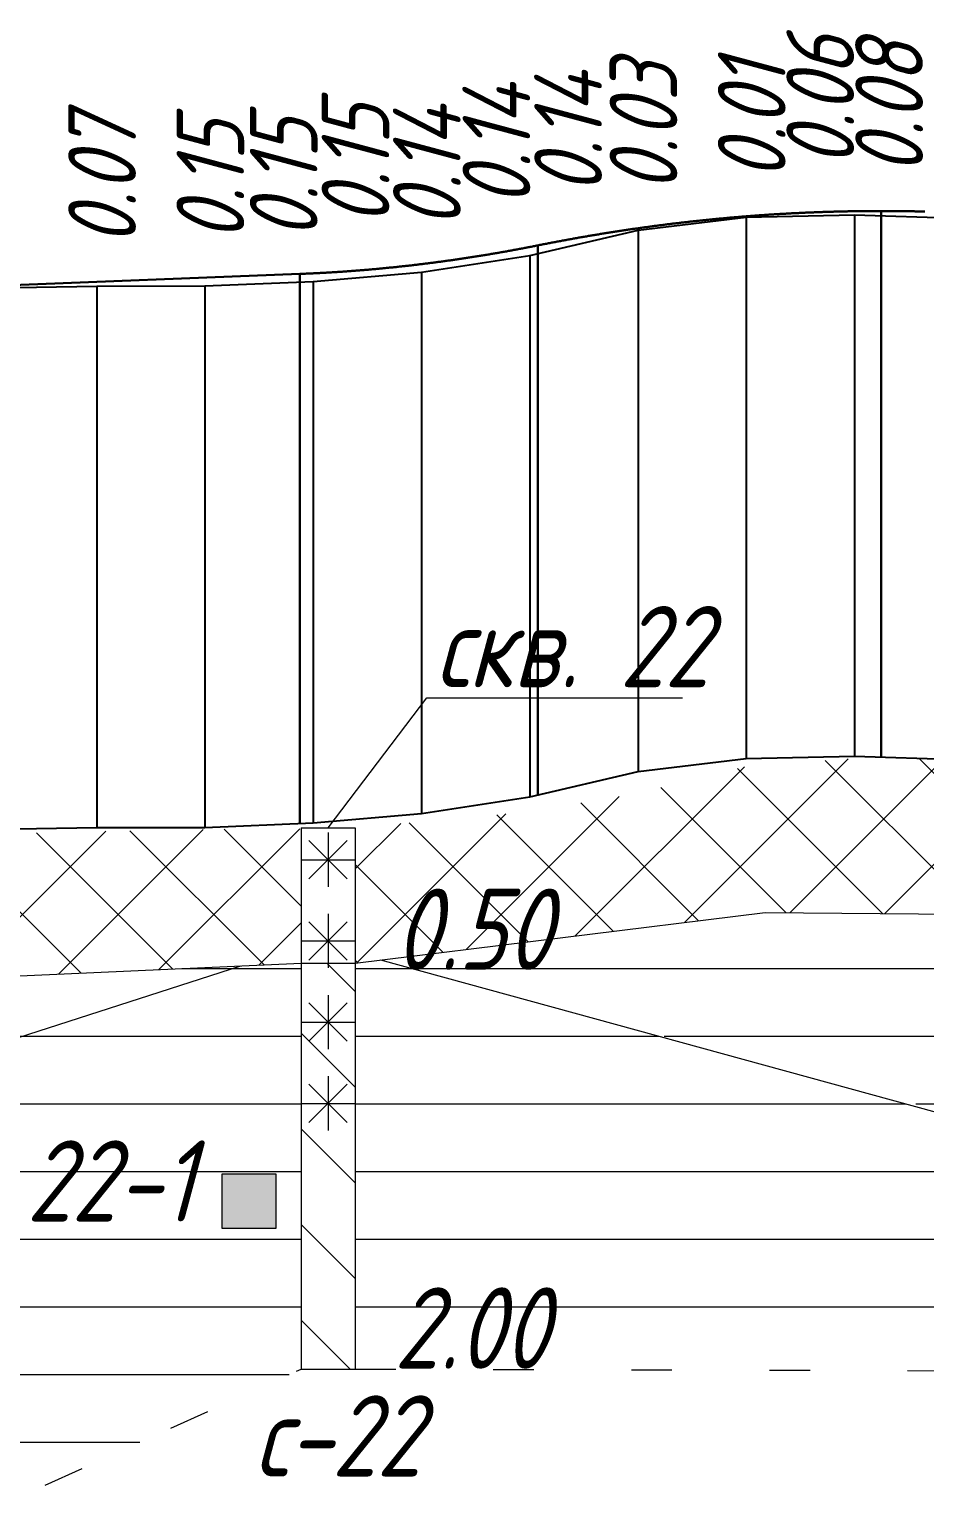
# Model space of a CAD drawing. Extents: x 2172 to 5772, y -842 to -248.
# Drawn here: x 3814.1 to 3847.2, y -480 to -425.7 of the extents above; entities that cross this region are included whole.
import ezdxf

# ---------------------------------------------------------------- set-up
doc = ezdxf.new("R2010")
doc.units = 0
doc.header["$MEASUREMENT"] = 0
doc.linetypes.add('CONTI', pattern=[0])
doc.linetypes.add('STROT', pattern=[1.7, 0.5, -1.2])
doc.layers.add('геология', color=7, linetype='CONTINUOUS', lineweight=20)
doc.layers.add('КРАСНЫЙ_ПРОФИЛЬ', color=1, linetype='CONTINUOUS', lineweight=30)
doc.layers.add('РАБОЧИЕ_ОТМЕТКИ', color=1, linetype='CONTINUOUS')
doc.layers.add('ЧЕРНЫЙ_ПРОФИЛЬ', color=7, linetype='CONTINUOUS')
doc.styles.add('ГОСТ', font='gost.TTF', dxfattribs={"oblique": 15, "height": 1})

msp = doc.modelspace()

# ---------------------------------------------------------------- hatches: boundary and pattern name
at = {"layer": 'геология', "linetype": 'Continuous'}
h = msp.add_hatch(dxfattribs=at)
h.set_pattern_fill('ANSI37', color=1, scale=20, style=0)
h.set_pattern_definition([(45, (2171.595959244836, -930.3739942693574), (-1.767766952966369, 1.767766952966369), []), (135, (2171.595959244836, -930.3739942693574), (-1.767766952966369, -1.767766952966369), [])])
h.paths.add_polyline_path([(3405.266979244836, -478.1816899998212), (3404.595959244836, -478.1330410498208), (3400.595959244836, -477.873041049821), (3396.595959244836, -477.7130410498212), (3396.595959244836, -486.3624414353653), (3405.266979244836, -485.2541899998209)])
h.paths.add_polyline_path([(3402.130971975199, -482.3379648031464), (3403.130971975199, -480.3379648031464), (3404.130971975199, -482.3379648031464)], flags=16)
h.paths.add_polyline_path([(3440.595959244836, -480.663041049821), (3436.595959244836, -480.643041049821), (3432.595959244836, -480.453041049821), (3428.595959244836, -480.2130410498212), (3424.595959244836, -479.8630410498208), (3420.595959244836, -479.4430410498207), (3416.595959244836, -479.183041049821), (3412.595959244836, -478.8130410498206), (3408.595959244836, -478.4230410498212), (3407.266979244836, -478.3266899998207), (3407.266979244836, -485.2541899998209), (3409.283704569588, -485.4767397499209), (3425.711407080658, -483.1588145671813)])
edge = h.paths.add_edge_path()
edge.add_arc((3443.903387339326, -483.4551840142339), 3.890410880645049, 132.660726402441, 180.0000000000017, ccw=False)
edge.add_line((3441.267027994384, -480.5942565029923), (3440.595959244836, -480.663041049821))
edge.add_line((3440.595959244836, -480.663041049821), (3425.711407080658, -483.1588145671813))
edge.add_line((3425.711407080658, -483.1588145671813), (3409.283704569588, -485.4767397499209))
edge.add_line((3409.283704569588, -485.4767397499209), (3420.784527473183, -486.7458789984448))
edge.add_line((3420.784527473183, -486.7458789984448), (3435.887831735205, -487.42003160069))
edge.add_line((3435.887831735205, -487.42003160069), (3442.449603800145, -487.0637585584891))
edge.add_arc((3443.903387339325, -483.4551840142339), 3.890410880644605, 180.0000000000008, 248.0570127374182, ccw=False)
edge = h.paths.add_edge_path()
edge.add_line((3464.948359244836, -478.887183049821), (3464.595959244836, -478.9030410498208))
edge.add_line((3464.595959244836, -478.9030410498208), (3460.595959244836, -479.3330410498211))
edge.add_line((3460.595959244836, -479.3330410498211), (3456.595959244836, -479.4230410498212))
edge.add_line((3456.595959244836, -479.4230410498212), (3452.595959244836, -479.6030410498211))
edge.add_line((3452.595959244836, -479.6030410498211), (3448.595959244836, -479.873041049821))
edge.add_line((3448.595959244836, -479.873041049821), (3445.918600629797, -480.1273901182499))
edge.add_arc((3443.903387339325, -483.4551840142335), 3.89041088064461, -7.617018127348274e-12, 58.802145706168574, ccw=False)
edge.add_arc((3443.903387339325, -483.4551840142345), 3.890410880644595, -61.841338698212326, 7.503331289626658e-12, ccw=False)
edge.add_line((3445.739329752336, -486.8851420717547), (3464.948359244836, -485.8421830498191))
edge.add_line((3464.948359244836, -485.8421830498191), (3464.948359244836, -478.887183049821))
h.paths.add_polyline_path([(3461.812351975199, -481.8904225330361), (3462.812351975199, -479.8904225330361), (3463.812351975199, -481.8904225330361)], flags=16)
h.paths.add_polyline_path([(3500.16716671681, -481.8014260150885), (3501.184682013046, -481.5816357129615), (3484.599211183237, -479.8839649782312), (3470.595959244836, -478.6580410498209), (3468.595959244836, -478.7230410498209), (3466.948359244836, -478.7971830498209), (3466.948359244836, -485.8421830498191), (3481.99119701448, -484.7836908851532)])
h.paths.add_polyline_path([(3525.200219244836, -476.3941144998207), (3525.200219244836, -473.6116144998209), (3524.595959244836, -473.7430410498209), (3520.595959244836, -474.4230410498212), (3516.595959244836, -474.703041049821), (3512.595959244836, -474.913041049821), (3508.595959244836, -475.2430410498209), (3504.595959244836, -475.913041049821), (3500.595959244836, -476.5930410498208), (3496.595959244836, -477.1130410498208), (3492.595959244836, -477.3630410498208), (3488.595959244836, -477.4830410498207), (3484.595959244836, -477.873041049821), (3480.595959244836, -478.3330410498211), (3476.595959244836, -478.4730410498209), (3472.595959244836, -478.5930410498208), (3470.595959244836, -478.6580410498209), (3484.599211183237, -479.8839649782312), (3501.184682013046, -481.5816357129615)])
edge = h.paths.add_edge_path()
edge.add_line((3548.314092563063, -469.3140602565363), (3559.52575637998, -467.6440213621786))
edge.add_arc((3562.697113533048, -465.3906260067379), 3.890410880644604, 179.9999999999992, 215.3955478876504, ccw=False)
edge.add_arc((3562.697113533047, -465.3906260067357), 3.89041088064414, 161.1488698633117, 180.0000000000318, ccw=False)
edge.add_line((3559.015379247028, -464.1335939994319), (3556.595959244836, -464.5630410498211))
edge.add_line((3556.595959244836, -464.5630410498211), (3552.595959244836, -465.3030410498209))
edge.add_line((3552.595959244836, -465.3030410498209), (3548.595959244836, -466.2130410498212))
edge.add_line((3548.595959244836, -466.2130410498212), (3544.595959244836, -467.4730410498209))
edge.add_line((3544.595959244836, -467.4730410498209), (3540.595959244836, -468.8830410498213))
edge.add_line((3540.595959244836, -468.8830410498213), (3536.595959244836, -470.4230410498212))
edge.add_line((3536.595959244836, -470.4230410498212), (3532.595959244836, -471.7930410498211))
edge.add_line((3532.595959244836, -471.7930410498211), (3528.595959244836, -472.873041049821))
edge.add_line((3528.595959244836, -472.873041049821), (3526.200219244836, -473.3941144998207))
edge.add_line((3526.200219244836, -473.3941144998207), (3527.200219244836, -473.3941144998207))
edge.add_line((3527.200219244836, -473.3941144998207), (3527.200219244836, -476.3941144998207))
edge.add_line((3527.200219244836, -476.3941144998207), (3548.314092563063, -469.3140602565363))
edge = h.paths.add_edge_path()
edge.add_line((3585.881899244836, -460.5316745498212), (3586.881899244836, -460.5316745498212))
edge.add_line((3586.881899244836, -460.5316745498212), (3584.595959244836, -459.9030410498208))
edge.add_line((3584.595959244836, -459.9030410498208), (3580.595959244836, -460.2330410498207))
edge.add_line((3580.595959244836, -460.2330410498207), (3576.595959244836, -460.873041049821))
edge.add_line((3576.595959244836, -460.873041049821), (3572.595959244836, -461.6730410498212))
edge.add_line((3572.595959244836, -461.6730410498212), (3568.595959244836, -462.5830410498211))
edge.add_line((3568.595959244836, -462.5830410498211), (3565.827963166865, -463.0812803438557))
edge.add_arc((3562.697113533048, -465.3906260067365), 3.890410880644608, -2.091837814077735e-11, 36.412852577754904, ccw=False)
edge.add_arc((3562.697113533047, -465.3906260067403), 3.890410880645504, -18.451092617890993, 3.5981884138891473e-11, ccw=False)
edge.add_line((3566.387534571732, -466.6219218190772), (3567.585893768735, -466.4434196358961))
edge.add_line((3567.585893768735, -466.4434196358961), (3585.881899244836, -464.5316745498212))
edge.add_line((3585.881899244836, -464.5316745498212), (3585.881899244836, -460.5316745498212))
h.paths.add_polyline_path([(3634.595959244836, -458.3480410498209), (3632.595959244836, -458.4630410498212), (3628.595959244836, -458.683041049821), (3624.595959244836, -458.9830410498207), (3620.595959244836, -459.0430410498211), (3616.595959244836, -459.0130410498209), (3612.595959244836, -459.0530410498209), (3608.595959244836, -458.8030410498209), (3604.595959244836, -458.9830410498207), (3600.595959244836, -459.0230410498211), (3596.595959244836, -459.1330410498213), (3592.595959244836, -459.913041049821), (3588.595959244836, -461.0030410498211), (3587.881899244836, -460.8066745498209), (3587.881899244836, -464.5316745498208), (3597.88417471176, -463.5186321709371), (3610.13813682649, -463.4158389539007)])
h.paths.add_polyline_path([(3645.467619244837, -457.6543244498207), (3644.595959244836, -457.663041049821), (3640.595959244836, -457.8630410498208), (3636.595959244836, -458.2330410498207), (3634.595959244836, -458.3480410498209), (3610.13813682649, -463.4158389539007), (3645.467619244837, -467.6443244498209)])
edge = h.paths.add_edge_path(flags=16)
edge.add_arc((3638.824192431525, -462.307321337234), 3.890410880644595, 0, 360)
h.paths.add_polyline_path([(3706.049759244836, -458.3584620498209), (3704.595959244836, -458.2930410498211), (3700.595959244836, -458.143041049821), (3696.595959244836, -458.0030410498211), (3692.595959244836, -457.893041049821), (3688.595959244836, -458.0630410498211), (3684.595959244836, -458.0330410498209), (3680.595959244836, -457.893041049821), (3676.595959244836, -458.0230410498211), (3672.595959244836, -458.163041049821), (3668.595959244836, -458.183041049821), (3664.595959244836, -458.0830410498211), (3660.595959244836, -458.1130410498208), (3656.595959244836, -457.953041049821), (3652.595959244836, -457.663041049821), (3648.595959244836, -457.623041049821), (3647.467619244837, -457.6343244498212), (3647.467619244837, -467.6443244498209), (3706.049759244836, -467.403462049821)])
edge = h.paths.add_edge_path(flags=16)
edge.add_arc((3683.60395167425, -462.7801484565994), 3.890410880644595, 0, 360)
h.paths.add_polyline_path([(3720.595959244836, -459.0930410498208), (3716.595959244836, -458.8230410498209), (3712.595959244836, -458.6930410498207), (3708.595959244836, -458.4730410498209), (3708.049759244836, -458.448462049821), (3708.049759244836, -467.403462049821), (3734.614920244831, -466.6760037975619), (3747.858181346719, -465.0015559511012)])
edge = h.paths.add_edge_path()
edge.add_arc((3752.214261147659, -460.6393792551826), 3.890410880643685, 0, 180, ccw=False)
edge.add_arc((3752.214261147659, -460.6393792551833), 3.89041088064414, -85.46142147417572, 1.0913936421275139e-11, ccw=False)
edge.add_line((3752.522110623317, -464.5175908946599), (3763.327421708334, -463.7493780265404))
edge.add_line((3763.327421708334, -463.7493780265404), (3763.327421708334, -463.5741399059898))
edge.add_line((3763.327421708334, -463.5741399059898), (3765.327421708334, -463.5741399059898))
edge.add_line((3765.327421708334, -463.5741399059898), (3765.327421708334, -463.6148610036912))
edge.add_line((3765.327421708334, -463.6148610036912), (3766.253939244836, -463.5413147498211))
edge.add_line((3766.253939244836, -463.5413147498211), (3766.253939244836, -455.7263147498211))
edge.add_line((3766.253939244836, -455.7263147498211), (3764.595959244836, -456.0330410498209))
edge.add_line((3764.595959244836, -456.0330410498209), (3760.595959244836, -456.453041049821))
edge.add_line((3760.595959244836, -456.453041049821), (3756.595959244836, -456.3030410498209))
edge.add_line((3756.595959244836, -456.3030410498209), (3752.595959244836, -456.4230410498212))
edge.add_line((3752.595959244836, -456.4230410498212), (3748.595959244836, -456.893041049821))
edge.add_line((3748.595959244836, -456.893041049821), (3744.595959244836, -457.6030410498211))
edge.add_line((3744.595959244836, -457.6030410498211), (3740.595959244836, -458.6730410498212))
edge.add_line((3740.595959244836, -458.6730410498212), (3736.595959244836, -459.3630410498208))
edge.add_line((3736.595959244836, -459.3630410498208), (3732.595959244836, -459.453041049821))
edge.add_line((3732.595959244836, -459.453041049821), (3728.595959244836, -459.413041049821))
edge.add_line((3728.595959244836, -459.413041049821), (3724.595959244836, -459.393041049821))
edge.add_line((3724.595959244836, -459.393041049821), (3720.595959244836, -459.0930410498208))
edge.add_line((3720.595959244836, -459.0930410498208), (3747.858181346719, -465.0015559511012))
edge.add_line((3747.858181346719, -465.0015559511012), (3752.223461466872, -464.6550433517355))
edge.add_line((3752.223461466872, -464.6550433517355), (3752.214261147659, -464.5297901358272))
edge.add_arc((3752.21426114766, -460.639379255183), 3.89041088064414, 179.9999999999933, 269.9999999999933, ccw=False)
h.paths.add_polyline_path([(3813.72405150612, -455.3820185126356), (3812.595959244836, -455.413041049821), (3808.595959244836, -455.433041049821), (3804.595959244836, -455.2130410498212), (3800.595959244836, -454.8530410498211), (3796.595959244836, -454.4930410498209), (3792.595959244836, -454.183041049821), (3788.595959244836, -454.0030410498211), (3784.595959244836, -453.913041049821), (3780.595959244836, -454.0530410498209), (3776.595959244836, -454.4630410498212), (3772.595959244836, -454.9230410498212), (3768.595959244836, -455.2930410498211), (3767.253939244836, -455.5413147498211), (3768.253939244836, -455.5413147498211), (3768.253939244836, -463.5413147498211), (3780.697040378689, -462.7014000229392)])
edge = h.paths.add_edge_path(flags=16)
edge.add_arc((3782.489552502429, -458.0649566283755), 3.890410880644595, 0, 360)
edge = h.paths.add_edge_path()
edge.add_arc((3854.726248115077, -455.4518457332789), 3.890410880645049, 135.3689119119537, 179.9999999999849, ccw=False)
edge.add_line((3851.95765681826, -452.718679245223), (3848.595959244836, -452.643041049821))
edge.add_line((3848.595959244836, -452.643041049821), (3844.595959244836, -452.6030410498211))
edge.add_line((3844.595959244836, -452.6030410498211), (3840.595959244836, -452.9030410498208))
edge.add_line((3840.595959244836, -452.9030410498208), (3836.595959244836, -453.893041049821))
edge.add_line((3836.595959244836, -453.893041049821), (3832.595959244836, -454.5730410498209))
edge.add_line((3832.595959244836, -454.5730410498209), (3828.595959244836, -454.9630410498212))
edge.add_line((3828.595959244836, -454.9630410498212), (3826.149659244837, -455.109819049821))
edge.add_line((3826.149659244837, -455.109819049821), (3826.149659244837, -460.1698190498209))
edge.add_line((3826.149659244837, -460.1698190498209), (3841.286910427423, -458.3038150282919))
edge.add_line((3841.286910427423, -458.3038150282919), (3852.175767654233, -458.3895908275786))
edge.add_arc((3854.726248115077, -455.4518457332767), 3.890410880645071, 180.0000000000167, 229.0362612490438, ccw=False)
edge = h.paths.add_edge_path()
edge.add_line((3884.301839244836, -455.2761291498209), (3880.595959244836, -455.0630410498206))
edge.add_line((3880.595959244836, -455.0630410498206), (3876.595959244836, -454.933041049821))
edge.add_line((3876.595959244836, -454.933041049821), (3872.595959244836, -454.643041049821))
edge.add_line((3872.595959244836, -454.643041049821), (3868.595959244836, -454.1730410498212))
edge.add_line((3868.595959244836, -454.1730410498212), (3864.595959244836, -453.4430410498207))
edge.add_line((3864.595959244836, -453.4430410498207), (3860.595959244836, -453.0530410498209))
edge.add_line((3860.595959244836, -453.0530410498209), (3857.719504387871, -452.9667474041121))
edge.add_arc((3854.726248115078, -455.4518457332786), 3.890410880645057, 1.0118128557223827e-11, 39.70055628578791, ccw=False)
edge.add_arc((3854.726248115077, -455.4518457332768), 3.890410880645504, 310.0610747653148, 359.9999999999841, ccw=False)
edge.add_line((3857.230131395185, -458.4294060332277), (3860.233898669774, -458.4530678862102))
edge.add_line((3860.233898669774, -458.4530678862102), (3884.301839244836, -459.3265703498209))
edge.add_line((3884.301839244836, -459.3265703498209), (3884.301839244836, -455.2761291498209))
h.paths.add_polyline_path([(3824.149659244837, -455.2063882998209), (3820.595959244836, -455.2330410498207), (3816.595959244836, -455.3030410498209), (3813.72405150612, -455.3820185126356), (3780.697040378689, -462.7014000229392), (3799.733131681287, -461.2905542881017), (3824.149659244837, -460.1698190498209)])
edge = h.paths.add_edge_path()
edge.add_arc((3913.202360415091, -457.5850063521868), 3.890410880645959, 151.5536274741631, 179.9999999999573, ccw=False)
edge.add_line((3909.781664762662, -455.7318635962984), (3908.595959244836, -455.8830410498213))
edge.add_line((3908.595959244836, -455.8830410498213), (3904.595959244836, -456.0030410498211))
edge.add_line((3904.595959244836, -456.0030410498211), (3900.595959244836, -455.8030410498209))
edge.add_line((3900.595959244836, -455.8030410498209), (3896.595959244836, -455.6330410498208))
edge.add_line((3896.595959244836, -455.6330410498208), (3892.595959244836, -455.5930410498208))
edge.add_line((3892.595959244836, -455.5930410498208), (3888.595959244836, -455.4830410498207))
edge.add_line((3888.595959244836, -455.4830410498207), (3886.301839244836, -455.3740703498211))
edge.add_line((3886.301839244836, -455.3740703498211), (3886.301839244838, -459.3265703498209))
edge.add_line((3886.301839244838, -459.3265703498209), (3909.966816776172, -459.7452272160981))
edge.add_arc((3913.20236041509, -457.5850063521827), 3.890410880644597, 180.0000000000167, 213.7291793922433, ccw=False)
edge = h.paths.add_edge_path()
edge.add_line((3944.168619244836, -454.534879099821), (3940.595959244836, -454.3830410498208))
edge.add_line((3940.595959244836, -454.3830410498208), (3936.595959244836, -454.4730410498209))
edge.add_line((3936.595959244836, -454.4730410498209), (3932.595959244836, -454.5430410498211))
edge.add_line((3932.595959244836, -454.5430410498211), (3928.595959244836, -454.6530410498208))
edge.add_line((3928.595959244836, -454.6530410498208), (3924.595959244836, -455.0130410498209))
edge.add_line((3924.595959244836, -455.0130410498209), (3920.595959244836, -455.0230410498211))
edge.add_line((3920.595959244836, -455.0230410498211), (3916.595959244836, -455.0530410498209))
edge.add_line((3916.595959244836, -455.0530410498209), (3916.184012322408, -455.0859968036152))
edge.add_arc((3913.202360415091, -457.5850063521833), 3.890410880645059, -8.412825991399586e-12, 39.96735627512078, ccw=False)
edge.add_arc((3913.202360415091, -457.5850063521825), 3.890410880645049, 331.009966343258, 359.9999999999799, ccw=False)
edge.add_line((3916.60531846881, -459.4705230731038), (3944.168619244836, -457.6060120998209))
edge.add_line((3944.168619244836, -457.6060120998209), (3944.168619244836, -454.534879099821))
h.paths.add_polyline_path([(3955.822398472535, -455.7395527764525), (3952.595959244836, -455.433041049821), (3948.595959244836, -454.9230410498212), (3946.168619244836, -454.6985120998211), (3946.168619244836, -457.6060120998209), (3960.494782736534, -459.3202079829825), (3972.663879315513, -460.8100788419579)])
edge = h.paths.add_edge_path()
edge.add_line((3976.595959244836, -458.2330410498207), (3972.595959244836, -457.183041049821))
edge.add_line((3972.595959244836, -457.183041049821), (3968.595959244836, -456.9430410498207))
edge.add_line((3968.595959244836, -456.9430410498207), (3964.595959244836, -456.5130410498209))
edge.add_line((3964.595959244836, -456.5130410498209), (3960.595959244836, -456.0030410498211))
edge.add_line((3960.595959244836, -456.0030410498211), (3956.595959244836, -455.8130410498211))
edge.add_line((3956.595959244836, -455.8130410498211), (3955.822398472535, -455.7395527764525))
edge.add_line((3955.822398472535, -455.7395527764525), (3972.663879315513, -460.8100788419579))
edge.add_line((3972.663879315513, -460.8100788419579), (3978.252204039894, -462.8621395892087))
edge.add_arc((3982.017092933802, -461.8818802170204), 3.890410880644142, 180.0000000000595, 194.5940038209968, ccw=False)
edge.add_arc((3982.017092933803, -461.8818802170251), 3.890410880645049, 132.0532115606375, 179.9999999999908, ccw=False)
edge.add_line((3979.411216015804, -458.9931603779823), (3976.595959244836, -458.2330410498207))
edge = h.paths.add_edge_path()
edge.add_line((4000.595959244836, -466.7230410498209), (3996.595959244836, -465.3930410498206))
edge.add_line((3996.595959244836, -465.3930410498206), (3992.595959244836, -463.9430410498212))
edge.add_line((3992.595959244836, -463.9430410498212), (3988.595959244838, -462.1930410498212))
edge.add_line((3988.595959244838, -462.1930410498212), (3985.816784550441, -461.0466314883829))
edge.add_arc((3982.017092933805, -461.8818802170254), 3.890410880644142, 1.3415046851150692e-11, 12.39758847572881, ccw=False)
edge.add_arc((3982.017092933805, -461.8818802170247), 3.890410880644595, -54.9209782933076, 3.410605131648481e-12, ccw=False)
edge.add_line((3984.252934070815, -465.0656376245997), (4002.839259244836, -471.8906290498207))
edge.add_line((4002.839259244836, -471.8906290498207), (4002.839259244836, -467.8906290498207))
edge.add_line((4002.839259244836, -467.8906290498207), (4003.839259244836, -467.8906290498207))
edge.add_line((4003.839259244836, -467.8906290498207), (4000.595959244836, -466.7230410498209))
edge = h.paths.add_edge_path()
edge.add_line((4020.595959244836, -473.9830410498207), (4016.595959244851, -472.5330410498264))
edge.add_line((4016.595959244851, -472.5330410498264), (4012.595959244836, -471.0730410498209))
edge.add_line((4012.595959244836, -471.0730410498209), (4008.595959244836, -469.7530410498211))
edge.add_line((4008.595959244836, -469.7530410498211), (4004.839259244836, -468.2597527998209))
edge.add_line((4004.839259244836, -468.2597527998209), (4004.839259244836, -471.8906290498207))
edge.add_line((4004.839259244836, -471.8906290498207), (4021.016718173161, -478.0785823581791))
edge.add_line((4021.016718173161, -478.0785823581791), (4035.656061439115, -482.0905624260849))
edge.add_line((4035.656061439115, -482.0905624260849), (4038.622816718002, -483.6037610619537))
edge.add_arc((4042.418364381165, -482.7498788939112), 3.890410880645506, 180.0000000000117, 192.6787159699941, ccw=False)
edge.add_arc((4042.418364381165, -482.7498788939124), 3.890410880645504, 125.22494371039619, 179.9999999999933, ccw=False)
edge.add_line((4040.174422048891, -479.571826089179), (4036.595959244836, -478.373041049821))
edge.add_line((4036.595959244836, -478.373041049821), (4032.595959244836, -477.4030410498203))
edge.add_line((4032.595959244836, -477.4030410498203), (4028.595959244836, -476.393041049821))
edge.add_line((4028.595959244836, -476.393041049821), (4024.595959244836, -475.2730410498211))
edge.add_line((4024.595959244836, -475.2730410498211), (4020.595959244836, -473.9830410498207))
edge = h.paths.add_edge_path()
edge.add_line((4064.595959244836, -488.6330410498213), (4060.595959244838, -487.1530410498199))
edge.add_line((4060.595959244838, -487.1530410498199), (4056.595959244838, -485.6430410498215))
edge.add_line((4056.595959244838, -485.6430410498215), (4052.595959244836, -484.1930410498212))
edge.add_line((4052.595959244836, -484.1930410498212), (4048.595959244836, -483.0030410498211))
edge.add_line((4048.595959244836, -483.0030410498211), (4046.268913956645, -482.1943928121746))
edge.add_arc((4042.418364381163, -482.7498788939239), 3.890410880646868, 1.758166945364792e-10, 8.208941618598374, ccw=False)
edge.add_arc((4042.418364381165, -482.7498788939108), 3.890410880645504, 293.2734175151377, 359.99999999998323, ccw=False)
edge.add_line((4043.955540980411, -486.3237262497692), (4068.765279244837, -498.977975949821))
edge.add_line((4068.765279244837, -498.977975949821), (4068.765279244837, -489.8454759498209))
edge.add_line((4068.765279244837, -489.8454759498209), (4068.595959244836, -489.8230410498209))
edge.add_line((4068.595959244836, -489.8230410498209), (4064.595959244836, -488.6330410498213))
h.paths.add_polyline_path([(4080.595959244836, -491.4360120572402), (4077.815959244836, -489.3520053770002), (4072.595959244836, -489.9046221657102), (4070.765279244837, -490.1104759498212), (4070.765279244837, -498.9779759498206), (4080.815959244836, -500.7791209478137)])
h.paths.add_polyline_path([(4120.595959244836, -507.9230410498212), (4117.295361053011, -507.3619393572108), (4090.344469183021, -503.6785930211208), (4099.366628597169, -506.4873238994442), (4123.941777988935, -511.8004094063363), (4145.460039244836, -514.4014025096749), (4145.460039244836, -512.4451981301127), (4144.595959244836, -512.4830410498207), (4144.391696372621, -512.4621041054188), (4144.391696372621, -513.4636559206338), (4142.391696372621, -513.4636559206338), (4142.391696372621, -512.2571041054189), (4140.595959244836, -512.0730410498209), (4136.595959244836, -511.0430410498211), (4132.595959244836, -509.6330410498213), (4128.595959244836, -508.873041049821), (4124.595959244834, -508.3930410498206)])
h.paths.add_polyline_path([(4005.515333133171, -475.7386718086545), (4014.253994039684, -475.7386718086545), (4014.253994039684, -471.235455225381), (4005.515333133171, -471.235455225381)], flags=17)
h.paths.add_polyline_path([(4005.515333133171, -472.7106798069153), (4014.253994039684, -472.7106798069153), (4014.253994039684, -468.2074632236418), (4005.515333133171, -468.2074632236418)])
h.paths.add_polyline_path([(4071.440817035958, -503.1074413528568), (4079.537808069403, -503.1074413528568), (4079.537808069403, -498.6010081863092), (4071.440817035958, -498.6010081863092)])
h.paths.add_polyline_path([(4071.440242448698, -499.8072623816042), (4080.180550136896, -499.8072623816042), (4080.180550136896, -495.3008292150571), (4071.440242448698, -495.3008292150571)], flags=17)
h.paths.add_polyline_path([(4133.098274170738, -513.9701603572676), (4142.267459628771, -513.9701603572676), (4142.267459628771, -509.4637271907204), (4133.098274170738, -509.4637271907204)], flags=17)
h.paths.add_polyline_path([(4084.595959244836, -495.373141686424), (4082.175959244836, -492.9911782607675), (4082.175959244836, -501.1356157758628), (4090.344469183021, -503.6785930211208), (4108.33238159813, -506.1369796158099), (4104.59595924484, -505.0170624525863), (4100.595959244836, -503.6713466043082), (4096.595959244837, -502.3274928617279), (4092.595959244836, -500.6155787413954), (4088.595959244838, -498.1620977525084)])
h.paths.add_polyline_path([(4081.855959244836, -492.6762078904329), (4080.815959244836, -491.6525541868442), (4080.815959244836, -500.7791209478137), (4081.322309768873, -500.8698621427975), (4081.855959244836, -501.0359950709062)])
h.paths.add_polyline_path([(4082.175959244836, -492.9911782607679), (4081.855959244837, -492.6762078904341), (4081.855959244836, -501.0359950709067), (4082.175959244836, -501.1356157758628)])
h = msp.add_hatch(dxfattribs=at)
h.set_pattern_fill('ANSI31', scale=20, angle=135, style=0)
h.set_pattern_definition([(180, (2171.595959244836, -930.3739942693574), (-4.440892098500626e-16, -2.5), [])])
h.paths.add_polyline_path([(3944.168619244836, -457.6060120998209), (3916.60531846881, -459.4705230731038, -0.5616374269116334), (3909.966816776172, -459.7452272160981), (3886.301839244838, -459.3265703498209), (3886.301839244838, -475.3265703498209), (3944.168619244836, -474.6060120998209)])
h.paths.add_polyline_path([(3916.537856927946, -468.0323534484533, -1), (3908.757035166656, -468.0323534484533, -1)], flags=16)
h.paths.add_polyline_path([(3884.301839244836, -459.3265703498209), (3860.233898669774, -458.4530678862102), (3857.230131395185, -458.4294060332277, -0.369042487048345), (3852.175767654233, -458.3895908275786), (3841.286910427423, -458.3038150282919), (3827.085088964785, -460.054506461146), (3853.943938872768, -467.2799443089016, -0.33784178998745), (3851.082167439488, -463.5279851263458, -1), (3858.862989200778, -463.5279851263458, -0.4949450786843509), (3853.943938872768, -467.2799443089016), (3882.774881476431, -475.3224543800457), (3884.301839244836, -475.3265703498209)])
h.paths.add_polyline_path([(3827.085088964785, -460.054506461146), (3826.149659244837, -460.1698190498209), (3826.149659244837, -475.1698190498209), (3882.774881476431, -475.3224543800457)])
h.paths.add_polyline_path([(3824.149659244837, -475.1698190498209), (3824.149659244837, -460.1698190498209), (3821.917430412321, -460.272279872966), (3768.253939244836, -477.5413147498207), (3768.253939244838, -500.5413147498211)])
h.paths.add_polyline_path([(3787.85223897463, -482.6588309464887, -1), (3780.071417213339, -482.6588309464887, -1)], flags=16)
h.paths.add_polyline_path([(3821.223141708335, -469.9662567503556), (3821.223141708335, -467.9662567503556), (3823.223141708335, -467.9662567503556), (3823.223141708335, -469.9662567503556)], flags=16)
h.paths.add_polyline_path([(3910.661661478702, -470.0814381264167), (3914.89710580194, -470.0814381264167), (3914.89710580194, -465.5782215431432), (3910.661661478702, -465.5782215431432)], flags=8)
h.paths.add_polyline_path([(3886.977377035959, -476.0600323756462), (3895.717684724155, -476.0600323756462), (3895.717684724155, -471.5535992090986), (3886.977377035959, -471.5535992090986)], flags=9)
h.paths.add_polyline_path([(3886.977913133171, -460.215693654678), (3895.716574039683, -460.215693654678), (3895.716574039683, -455.7124770714045), (3886.977913133171, -455.7124770714045)], flags=9)
h.paths.add_polyline_path([(3826.825733133172, -461.1704535280669), (3835.349955154765, -461.1704535280669), (3835.349955154765, -456.6672369447933), (3826.825733133172, -456.6672369447933)], flags=9)
h.paths.add_polyline_path([(3826.825197035958, -475.9032810756462), (3835.565504724154, -475.9032810756462), (3835.565504724154, -471.3968479090986), (3826.825197035958, -471.3968479090986)], flags=9)
h.paths.add_polyline_path([(3813.252015648448, -470.4727611869894), (3822.421201106481, -470.4727611869894), (3822.421201106481, -465.9663280204418), (3813.252015648448, -465.9663280204418)], flags=24)
h.paths.add_polyline_path([(3781.976043525387, -484.7079156244522), (3785.997048963707, -484.7079156244522), (3785.997048963707, -480.2046990411786), (3781.976043525387, -480.2046990411786)], flags=8)
h.paths.add_polyline_path([(3768.929477035957, -478.3508573793001), (3777.669784724156, -478.3508573793001), (3777.669784724156, -473.8444242127525), (3768.929477035957, -473.8444242127525)], flags=24)
h.paths.add_polyline_path([(3768.930013133171, -501.2738902333126), (3777.454235154766, -501.2738902333126), (3777.454235154766, -496.7706736500386), (3768.930013133171, -496.7706736500386)], flags=9)
h.paths.add_polyline_path([(3768.930013133171, -469.4960500034585), (3776.810918500012, -469.4960500034585), (3776.810918500012, -464.9928334201845), (3768.930013133171, -464.9928334201845)], flags=24)
h.paths.add_polyline_path([(3768.930013133171, -464.3305450205298), (3777.668674039682, -464.3305450205298), (3777.668674039682, -459.8273284372558), (3768.930013133171, -459.8273284372558)], flags=9)
h.paths.add_polyline_path([(3790.215086029988, -461.9959771555204), (3768.253939244836, -468.5413147498211), (3768.253939244836, -477.5413147498207), (3821.917430412321, -460.272279872966), (3799.733131681287, -461.2905542881017)])
h = msp.add_hatch(dxfattribs=at)
h.set_pattern_fill('ANSI31', scale=20, angle=90, style=0)
h.set_pattern_definition([(135, (5669.299024321977, -2919.557851225222), (-1.767766952966369, -1.767766952966369), [])])
h.paths.add_polyline_path([(3826.149659244837, -460.1698190498209), (3824.149659244837, -460.1698190498209), (3824.149659244837, -475.1698190498209), (3826.149659244837, -475.1698190498209)])
at = {"layer": 'геология', "ltscale": 7}
msp.add_hatch(color=7, dxfattribs=at).paths.add_polyline_path([(3823.223141708335, -469.9662567503556), (3823.223141708335, -467.9662567503556), (3821.223141708335, -467.9662567503556), (3821.223141708335, -469.9662567503556)])

# ---------------------------------------------------------------- linework, layer by layer
at = {"layer": 'геология', "color": 7, "linetype": 'Continuous'}
for p, q in [((3825.149659244837, -455.1698190498209), (3828.795516536738, -450.3689296741277)), ((3828.795516536738, -450.3689296741277), (3838.239934066767, -450.3689296741277)), ((3824.149659244837, -455.1698190498209), (3826.149659244837, -455.1698190498209)), ((3826.149659244837, -460.1698190498209), (3841.286910427423, -458.3038150282919)), ((3841.286910427423, -458.3038150282919), (3860.233898669774, -458.4530678862102)), ((3768.253939244836, -477.5413147498211), (3821.917430412321, -460.272279872966)), ((3799.733131681287, -461.2905542881017), (3824.149659244837, -460.1698190498209)), ((3824.149659244837, -460.1698190498209), (3826.149659244837, -460.1698190498209)), ((3824.149659244837, -460.1698190498209), (3826.149659244837, -460.1698190498209)), ((3827.085088964785, -460.054506461146), (3882.774881476431, -475.3224543800457)), ((3824.149659244837, -475.1698190498209), (3826.149659244837, -475.1698190498209)), ((3824.149659244837, -475.1698190498209), (3826.149659244837, -475.1698190498209)), ((3824.149659244837, -475.1698190498209), (3826.149659244837, -475.1698190498209))]:
    msp.add_line(p, q, dxfattribs=at)
at = {"layer": 'геология', "color": 7, "linetype": 'Continuous', "ltscale": 5}
for p, q in [((3824.149659244837, -455.1698190498209), (3824.149659244837, -475.1698190498209)), ((3826.149659244837, -455.1698190498209), (3826.149659244837, -475.1698190498209))]:
    msp.add_line(p, q, dxfattribs=at)
at = {"layer": 'геология', "color": 1, "linetype": 'Continuous'}
for p, q in [((3825.146298341795, -455.3526426111857), (3825.146298341795, -457.3526426111857)), ((3824.439191560608, -457.0597493923719), (3825.853405122982, -455.6455358299991)), ((3825.853405122982, -457.0597493923724), (3824.439191560608, -455.6455358299991)), ((3824.146298341795, -456.3526426111857), (3826.146298341795, -456.3526426111857)), ((3824.439191560608, -460.0597493923719), (3825.853405122982, -458.6455358299991)), ((3825.853405122982, -460.0597493923724), (3824.439191560608, -458.6455358299991)), ((3825.146298341795, -458.3526426111857), (3825.146298341795, -460.3526426111857)), ((3824.146298341795, -459.3526426111857), (3826.146298341795, -459.3526426111857)), ((3825.146298341795, -461.3526426111857), (3825.146298341795, -463.3526426111857)), ((3824.439191560608, -463.0597493923719), (3825.853405122982, -461.6455358299991)), ((3825.853405122982, -463.0597493923724), (3824.439191560608, -461.6455358299991)), ((3824.146298341795, -462.3526426111857), (3826.146298341795, -462.3526426111857)), ((3824.439191560608, -466.0597493923719), (3825.853405122982, -464.6455358299991)), ((3825.853405122982, -466.0597493923724), (3824.439191560608, -464.6455358299991)), ((3825.146298341795, -464.3526426111857), (3825.146298341795, -466.3526426111857)), ((3824.146298341795, -465.3526426111857), (3826.146298341795, -465.3526426111857))]:
    msp.add_line(p, q, dxfattribs=at)
at = {"layer": 'геология', "color": 7, "ltscale": 7}
for p, q in [((3823.223141708335, -467.9662567503556), (3821.223141708335, -467.9662567503556)), ((3821.223141708335, -467.9662567503556), (3821.223141708335, -469.9662567503556)), ((3823.223141708335, -469.9662567503556), (3823.223141708335, -467.9662567503556)), ((3821.223141708335, -469.9662567503556), (3823.223141708335, -469.9662567503556))]:
    msp.add_line(p, q, dxfattribs=at)
at = {"layer": 'геология', "color": 7, "linetype": 'STROT', "ltscale": 3}
for p, q in [((3768.253939244838, -500.5413147498211), (3824.149659244837, -475.1698190498209)), ((3826.149659244837, -475.1698190498209), (3884.301839244836, -475.3265703498209))]:
    msp.add_line(p, q, dxfattribs=at)
at = {"layer": 'КРАСНЫЙ_ПРОФИЛЬ'}
for p, q in [((3845.577362477065, -432.3884497591189), (3845.577362477065, -452.5558232500471)), ((3832.892124858209, -433.659038872747), (3832.892124858209, -453.933155147763)), ((3808.534207602526, -435.32877053733), (3824.104220073792, -434.7130267936079)), ((3824.104220073792, -434.7130267936079), (3824.104220073792, -455.0032536240169))]:
    msp.add_line(p, q, dxfattribs=at)
for points in [[(3832.892124858209, -433.659038872747), (3832.932077235841, -433.651047991056), (3832.972029613472, -433.6430823164819), (3833.011981991103, -433.635141849024), (3833.051934368734, -433.6272265886839), (3833.091886746366, -433.61933653546), (3833.131839123997, -433.611471689353), (3833.171791501629, -433.603632050362), (3833.21174387926, -433.5958176184881), (3833.251696256892, -433.5880283937311), (3833.291648634523, -433.580264376091), (3833.331601012154, -433.572525565567), (3833.371553389786, -433.5648119621601), (3833.411505767417, -433.557123565869), (3833.451458145049, -433.5494603766961), (3833.49141052268, -433.541822394639), (3833.531362900311, -433.5342096196991), (3833.571315277944, -433.5266220518749), (3833.611267655574, -433.519059691168), (3833.651220033206, -433.511522537578), (3833.691172410837, -433.504010591105), (3833.731124788469, -433.496523851748), (3833.7710771661, -433.4890623195081), (3833.811029543732, -433.4816259943841), (3833.850981921363, -433.474214876378), (3833.890934298995, -433.466828965488), (3833.930886676626, -433.4594682617151), (3833.970839054257, -433.452132765058), (3834.010791431888, -433.4448224755181), (3834.05074380952, -433.437537393095), (3834.090696187151, -433.4302775177889), (3834.130648564783, -433.4230428495989), (3834.170600942414, -433.4158333885259), (3834.210553320047, -433.4086491345699), (3834.250505697677, -433.4014900877301), (3834.290458075309, -433.3943562480072), (3834.33041045294, -433.3872476154011), (3834.370362830572, -433.3801641899111), (3834.410315208203, -433.373105971539), (3834.450267585834, -433.3660729602821), (3834.490219963466, -433.3590651561431), (3834.530172341098, -433.3520825591199), (3834.570124718729, -433.345125169214), (3834.61007709636, -433.3381929864249), (3834.650029473991, -433.3312860107521), (3834.689981851623, -433.3244042421961), (3834.729934229254, -433.3175476807571), (3834.769886606886, -433.3107163264349), (3834.809838984517, -433.303910179229), (3834.84979136215, -433.2971292391401), (3834.88974373978, -433.290373506167), (3834.929696117411, -433.2836429803119), (3834.969648495043, -433.2769376615729), (3835.009600872674, -433.27025754995), (3835.049553250306, -433.263602645445), (3835.089505627937, -433.256972948056), (3835.129458005568, -433.2503684577841), (3835.169410383201, -433.2437891746281), (3835.209362760831, -433.2372350985891), (3835.249315138463, -433.230706229667), (3835.289267516094, -433.224202567862), (3835.329219893726, -433.2177241131731), (3835.369172271357, -433.2112708656009), (3835.409124648989, -433.204842825146), (3835.44907702662, -433.1984399918069), (3835.489029404252, -433.1920623655851), (3835.528981781883, -433.1857099464801), (3835.568934159514, -433.179382734492), (3835.608886537146, -433.1730807296201), (3835.648838914777, -433.1668039318649), (3835.688791292408, -433.1605523412261), (3835.72874367004, -433.1543259577049), (3835.768696047671, -433.1481247813001), (3835.808648425304, -433.1419488120109), (3835.848600802934, -433.1357980498401), (3835.888553180566, -433.1296724947849), (3835.928505558197, -433.123572146847), (3835.968457935829, -433.1174970060251), (3836.00841031346, -433.111447072321), (3836.048362691091, -433.1054223457331), (3836.088315068723, -433.0994228262612), (3836.128267446355, -433.093448513906), (3836.168219823986, -433.0874994086689), (3836.208172201617, -433.0815755105471), (3836.248124579248, -433.0756768195429), (3836.28807695688, -433.069803335655), (3836.328029334511, -433.0639550588839), (3836.367981712143, -433.058131989229), (3836.407934089774, -433.052334126691), (3836.447886467406, -433.04656147127), (3836.487838845037, -433.0408140229661), (3836.499252804703, -433.039176668889), (3836.527791222669, -433.035091781778), (3836.5677436003, -433.0293947477071), (3836.607695977931, -433.023722920753), (3836.647648355563, -433.0180763009162), (3836.687600733194, -433.012454888195), (3836.727553110826, -433.006858682591), (3836.767505488457, -433.0012876841029), (3836.807457866088, -432.995741892732), (3836.84741024372, -432.9902213084779), (3836.887362621351, -432.984725931341), (3836.927314998983, -432.97925576132), (3836.967267376614, -432.973810798416), (3837.007219754246, -432.968391042629), (3837.047172131877, -432.9629964939591), (3837.087124509508, -432.9576271524049), (3837.12707688714, -432.9522830179681), (3837.167029264771, -432.946964090647), (3837.206981642403, -432.941670370443), (3837.246934020034, -432.936401857356), (3837.286886397666, -432.931158551386), (3837.326838775297, -432.9259404525319), (3837.366791152928, -432.920747560795), (3837.40674353056, -432.9155798761749), (3837.446695908191, -432.910437398672), (3837.486648285823, -432.905320128285), (3837.526600663454, -432.900228065015), (3837.566553041086, -432.8951612088611), (3837.606505418717, -432.8901195598241), (3837.646457796349, -432.885103117904), (3837.68641017398, -432.8801118831011), (3837.726362551611, -432.875145855415), (3837.766314929243, -432.870205034845), (3837.806267306874, -432.865289421391), (3837.846219684505, -432.860399015055), (3837.886172062137, -432.8555338158351), (3837.926124439769, -432.8506938237319), (3837.9660768174, -432.8458790387449), (3838.006029195031, -432.841089460876), (3838.045981572663, -432.836325090123), (3838.085933950294, -432.831585926486), (3838.125886327926, -432.826871969967), (3838.165838705557, -432.8221832205641), (3838.205791083188, -432.8175196782781), (3838.24574346082, -432.8128813431081), (3838.285695838451, -432.808268215055), (3838.325648216083, -432.803680294119), (3838.365600593714, -432.7991175802999), (3838.405552971346, -432.794580073597), (3838.445505348977, -432.790067774011), (3838.485457726608, -432.7855806815421), (3838.52541010424, -432.781118796189), (3838.565362481871, -432.776682117953), (3838.605314859503, -432.7722706468339), (3838.645267237134, -432.7678843828321), (3838.685219614765, -432.7635233259462), (3838.725171992397, -432.759187476177), (3838.765124370028, -432.7548768335241), (3838.80507674766, -432.750591397989), (3838.845029125291, -432.7463311695701), (3838.884981502923, -432.7420961482671), (3838.924933880554, -432.7378863340821), (3838.964886258186, -432.7337017270129), (3839.004838635817, -432.7295423270609), (3839.044791013448, -432.7254081342251), (3839.08474339108, -432.721299148506), (3839.124695768711, -432.7172153699039), (3839.164648146343, -432.713156798419), (3839.204600523974, -432.7091234340501), (3839.244552901606, -432.7051152767981), (3839.284505279237, -432.7011323266631), (3839.324457656868, -432.697174583644), (3839.3644100345, -432.6932420477419), (3839.404362412131, -432.6893347189571), (3839.444314789764, -432.685452597289), (3839.484267167394, -432.681595682737), (3839.524219545026, -432.677763975302), (3839.564171922657, -432.673957474984), (3839.604124300288, -432.6701761817819), (3839.64407667792, -432.666420095697), (3839.684029055551, -432.6626892167292), (3839.723981433183, -432.6589835448769), (3839.763933810815, -432.6553030801419), (3839.803886188446, -432.651647822524), (3839.843838566077, -432.648017772023), (3839.883790943708, -432.6444129286378), (3839.92374332134, -432.64083329237), (3839.963695698971, -432.6372788632179), (3840.003648076603, -432.6337496411841), (3840.043600454234, -432.6302456262661), (3840.083552831867, -432.6267668184641), (3840.123505209497, -432.6233132177799), (3840.163457587129, -432.619884824212), (3840.20340996476, -432.6164816377609), (3840.243362342391, -432.6131036584261), (3840.283314720024, -432.609750886209), (3840.323267097654, -432.606423321108), (3840.363219475285, -432.603120963123), (3840.403171852918, -432.599843812256), (3840.443124230548, -432.5965918685051), (3840.48307660818, -432.5933651318701), (3840.499252804703, -432.592065837461), (3840.523028985811, -432.5901636023532), (3840.562981363443, -432.5869872799519), (3840.602933741074, -432.5838361646679), (3840.642886118706, -432.5807102565), (3840.682838496337, -432.5776095554502), (3840.722790873968, -432.574534061516), (3840.7627432516, -432.571483774698), (3840.802695629231, -432.5684586949981), (3840.842648006863, -432.565458822414), (3840.882600384494, -432.562484156947), (3840.922552762125, -432.5595346985961), (3840.962505139757, -432.5566104473621), (3841.002457517388, -432.553711403245), (3841.04240989502, -432.550837566245), (3841.082362272651, -432.547988936361), (3841.122314650283, -432.5451655135939), (3841.162267027914, -432.5423672979441), (3841.202219405546, -432.5395942894099), (3841.242171783178, -432.536846487993), (3841.282124160808, -432.534123893693), (3841.32207653844, -432.531426506509), (3841.362028916071, -432.5287543264421), (3841.401981293703, -432.5261073534921), (3841.441933671334, -432.523485587659), (3841.481886048966, -432.5208890289421), (3841.521838426597, -432.5183176773421), (3841.561790804229, -432.5157715328592), (3841.60174318186, -432.5132505954921), (3841.641695559491, -432.510754865242), (3841.681647937123, -432.5082843421089), (3841.721600314754, -432.5058390260931), (3841.761552692385, -432.5034189171929), (3841.801505070017, -432.5010240154099), (3841.841457447648, -432.4986543207431), (3841.881409825281, -432.496309833193), (3841.921362202911, -432.4939905527599), (3841.961314580543, -432.491696479444), (3842.001266958174, -432.489427613245), (3842.041219335805, -432.487183954162), (3842.081171713437, -432.4849655021951), (3842.121124091068, -432.4827722573459), (3842.1610764687, -432.480604219613), (3842.201028846332, -432.4784613889969), (3842.240981223963, -432.4763437654981), (3842.280933601594, -432.4742513491151), (3842.320885979226, -432.4721841398491), (3842.360838356857, -432.4701421376999), (3842.400790734488, -432.468125342667), (3842.44074311212, -432.4661337547509), (3842.480695489751, -432.464167373952), (3842.520647867383, -432.4622262002699), (3842.560600245014, -432.4603102337039), (3842.600552622645, -432.4584194742552), (3842.640505000277, -432.456553921922), (3842.680457377908, -432.454713576707), (3842.72040975554, -432.4528984386079), (3842.760362133171, -432.4511085076251), (3842.800314510803, -432.44934378376), (3842.840266888435, -432.447604267011), (3842.880219266066, -432.445889957379), (3842.920171643697, -432.4442008548631), (3842.960124021328, -432.442536959464), (3843.00007639896, -432.440898271182), (3843.040028776591, -432.4392847900169), (3843.079981154223, -432.4376965159681), (3843.119933531854, -432.4361334490359), (3843.159885909486, -432.4345955892211), (3843.199838287117, -432.4330829365222), (3843.239790664748, -432.4315954909409), (3843.27974304238, -432.4301332524751), (3843.319695420011, -432.428696221127), (3843.359647797643, -432.4272843968952), (3843.399600175274, -432.4258977797799), (3843.439552552905, -432.4245363697819), (3843.479504930538, -432.4232001669), (3843.519457308168, -432.421889171135), (3843.5594096858, -432.4206033824871), (3843.599362063431, -432.4193428009551), (3843.639314441063, -432.41810742654), (3843.679266818694, -432.416897259242), (3843.719219196325, -432.4157122990609), (3843.759171573957, -432.414552545996), (3843.799123951589, -432.4134180000481), (3843.83907632922, -432.4123086612171), (3843.879028706851, -432.4112245295021), (3843.918981084483, -432.410165604904), (3843.958933462114, -432.409131887423), (3843.998885839746, -432.408123377058), (3844.038838217377, -432.4071400738101), (3844.078790595008, -432.4061819776791), (3844.118742972641, -432.405249088665), (3844.158695350271, -432.4043414067671), (3844.198647727902, -432.4034589319861), (3844.238600105534, -432.402601664322), (3844.278552483165, -432.401769603774), (3844.318504860797, -432.4009627503431), (3844.358457238428, -432.4001811040289), (3844.39840961606, -432.399424664831), (3844.438361993692, -432.3986934327509), (3844.478314371323, -432.3979874077859), (3844.499252804703, -432.39762745793), (3844.518266748954, -432.397306589939), (3844.558219126585, -432.3966509792081), (3844.598171504217, -432.3960205755941), (3844.638123881849, -432.3954153790971), (3844.67807625948, -432.394835389716), (3844.718028637111, -432.3942806074519), (3844.757981014742, -432.3937510323049), (3844.797933392374, -432.3932466642741), (3844.837885770005, -432.392767503361), (3844.877838147637, -432.3923135495641), (3844.917790525268, -432.3918848028829), (3844.9577429029, -432.3914812633191), (3844.997695280531, -432.391102930872), (3845.037647658163, -432.3907498055421), (3845.077600035794, -432.3904218873281), (3845.117552413425, -432.390119176232), (3845.157504791057, -432.3898416722511), (3845.197457168688, -432.3895893753879), (3845.23740954632, -432.389362285641), (3845.277361923952, -432.3891604030109), (3845.317314301582, -432.3889837274969), (3845.357266679214, -432.388832259101), (3845.397219056845, -432.388705997821), (3845.437171434477, -432.3886049436569), (3845.477123812108, -432.3885290966109), (3845.51707618974, -432.388478456681), (3845.557028567371, -432.3884530238679), (3845.596980945003, -432.3884527981709), (3845.636933322634, -432.3884777795911), (3845.676885700265, -432.3885279681281), (3845.716838077897, -432.3886033637821), (3845.756790455528, -432.3887039665519), (3845.796742833159, -432.388829776439), (3845.836695210791, -432.3889807934429), (3845.876647588422, -432.3891570175629), (3845.916599966054, -432.3893584488001), (3845.956552343685, -432.389585087154), (3845.996504721317, -432.389836932625), (3846.036457098948, -432.3901139852119), (3846.07640947658, -432.390416244916), (3846.116361854211, -432.3907437117359), (3846.156314231843, -432.391096385674), (3846.196266609474, -432.391474266728), (3846.236218987106, -432.391877354899), (3846.276171364737, -432.392305650186), (3846.316123742368, -432.3927591525901), (3846.356076119999, -432.3932378621112), (3846.396028497631, -432.3937417787479), (3846.435980875262, -432.394270902503), (3846.475933252894, -432.3948252333739), (3846.515885630525, -432.395404771361), (3846.555838008157, -432.3960095164662), (3846.595790385788, -432.396639468687), (3846.63574276342, -432.3972946280242), (3846.675695141051, -432.397974994479), (3846.715647518682, -432.3986805680499), (3846.755599896314, -432.3994113487379), (3846.795552273945, -432.4001673365419), (3846.835504651577, -432.400948531463), (3846.875457029209, -432.401754933501), (3846.91540940684, -432.4025865426561), (3846.955361784471, -432.403443358927), (3846.995314162102, -432.4043253823152), (3847.035266539734, -432.4052326128201), (3847.075218917365, -432.406165050442), (3847.115171294997, -432.4071226951801), (3847.155123672628, -432.4081055470351), (3847.19507605026, -432.409113606006)], [(3824.104220073792, -434.7130267936079), (3824.144165095539, -434.7114325007431), (3824.184110117287, -434.709809015538), (3824.224055139034, -434.7081563379911), (3824.264000160781, -434.706474468104), (3824.303945182529, -434.7047634058749), (3824.343890204276, -434.7030231513061), (3824.383835226023, -434.701253704397), (3824.423780247771, -434.6994550651461), (3824.463725269518, -434.6976272335539), (3824.499252804703, -434.6959770120141), (3824.503670291265, -434.695770209622), (3824.543615313013, -434.6938839933491), (3824.58356033476, -434.6919685847352), (3824.623505356508, -434.6900239837801), (3824.663450378255, -434.6880501904839), (3824.703395400003, -434.6860472048479), (3824.74334042175, -434.6840150268699), (3824.783285443497, -434.681953656552), (3824.823230465244, -434.6798630938931), (3824.863175486992, -434.6777433388929), (3824.903120508739, -434.675594391553), (3824.943065530486, -434.673416251871), (3824.983010552234, -434.6712089198491), (3825.022955573981, -434.668972395486), (3825.062900595728, -434.666706678782), (3825.102845617476, -434.6644117697369), (3825.142790639223, -434.662087668351), (3825.182735660971, -434.659734374625), (3825.222680682718, -434.657351888558), (3825.262625704465, -434.65494021015), (3825.302570726212, -434.6524993394009), (3825.342515747961, -434.650029276311), (3825.382460769707, -434.6475300208799), (3825.422405791455, -434.6450015731091), (3825.462350813203, -434.6424439329971), (3825.502295834949, -434.6398571005429), (3825.542240856696, -434.6372410757499), (3825.582185878444, -434.6345958586151), (3825.622130900191, -434.6319214491391), (3825.66207592194, -434.6292178473229), (3825.702020943686, -434.6264850531661), (3825.741965965433, -434.6237230666679), (3825.781910987181, -434.6209318878291), (3825.821856008928, -434.6181115166489), (3825.861801030675, -434.6152619531281), (3825.901746052423, -434.612383197267), (3825.94169107417, -434.6094752490649), (3825.981636095918, -434.606538108522), (3826.021581117665, -434.6035717756381), (3826.061526139412, -434.600576250413), (3826.101471161159, -434.597551532848), (3826.141416182907, -434.5944976229412), (3826.181361204654, -434.5914145206941), (3826.221306226402, -434.588302226106), (3826.261251248149, -434.5851607391769), (3826.301196269896, -434.581990059907), (3826.341141291644, -434.578790188297), (3826.381086313391, -434.575561124346), (3826.421031335138, -434.5723028680532), (3826.460976356886, -434.5690154194199), (3826.500921378633, -434.5656987784459), (3826.54086640038, -434.562352945132), (3826.580811422128, -434.5589779194761), (3826.620756443876, -434.5555737014799), (3826.660701465622, -434.5521402911431), (3826.70064648737, -434.548677688465), (3826.740591509118, -434.5451858934462), (3826.780536530864, -434.541664906086), (3826.820481552612, -434.5381147263861), (3826.860426574359, -434.5345353543451), (3826.900371596106, -434.530926789962), (3826.940316617854, -434.5272890332401), (3826.980261639601, -434.5236220841759), (3827.020206661349, -434.5199259427709), (3827.060151683096, -434.5162006090261), (3827.100096704843, -434.5124460829391), (3827.14004172659, -434.508662364512), (3827.179986748338, -434.5048494537441), (3827.219931770085, -434.501007350636), (3827.259876791833, -434.497136055186), (3827.29982181358, -434.4932355673959), (3827.339766835327, -434.489305887264), (3827.379711857076, -434.4853470147921), (3827.419656878822, -434.481358949979), (3827.459601900569, -434.477341692826), (3827.499546922318, -434.473295243331), (3827.539491944064, -434.469219601496), (3827.579436965812, -434.4651147673189), (3827.619381987559, -434.4609807408019), (3827.659327009306, -434.456817521944), (3827.699272031054, -434.4526251107459), (3827.739217052801, -434.448403507206), (3827.779162074548, -434.4441527113261), (3827.819107096295, -434.4398727231041), (3827.859052118043, -434.435563542542), (3827.89899713979, -434.4312251696401), (3827.938942161538, -434.426857604396), (3827.978887183285, -434.4224608468112), (3828.018832205032, -434.4180348968862), (3828.058777226779, -434.4135797546201), (3828.098722248527, -434.409095420013), (3828.138667270274, -434.4045818930649), (3828.178612292022, -434.4000391737759), (3828.218557313769, -434.3954672621471), (3828.258502335516, -434.3908661581761), (3828.298447357264, -434.3862358618649), (3828.338392379011, -434.381576373213), (3828.378337400758, -434.37688769222), (3828.418282422506, -434.372169818887), (3828.458227444253, -434.3674227532119), (3828.498172466, -434.3626464951972), (3828.499252804703, -434.3625169127999), (3828.538117487748, -434.3578410448411), (3828.578062509495, -434.353006402144), (3828.618007531242, -434.3481425671059), (3828.657952552991, -434.3432495397269), (3828.697897574737, -434.3383273200079), (3828.737842596484, -434.333375907948), (3828.777787618232, -434.3283953035461), (3828.817732639979, -434.323385506804), (3828.857677661726, -434.3183465177219), (3828.897622683474, -434.313278336298), (3828.937567705221, -434.3081809625342), (3828.977512726969, -434.303054396428), (3829.017457748716, -434.2978986379821), (3829.057402770463, -434.2927136871949), (3829.09734779221, -434.2874995440679), (3829.137292813958, -434.2822562085989), (3829.177237835705, -434.276983680789), (3829.217182857453, -434.2716819606389), (3829.2571278792, -434.266351048148), (3829.297072900947, -434.2609909433161), (3829.337017922695, -434.255601646144), (3829.376962944442, -434.2501831566301), (3829.416907966189, -434.244735474776), (3829.456852987937, -434.2392586005801), (3829.496798009684, -434.233752534044), (3829.536743031433, -434.228217275167), (3829.576688053179, -434.2226528239501), (3829.616633074927, -434.2170591803911), (3829.656578096673, -434.2114363444921), (3829.696523118421, -434.205784316252), (3829.736468140169, -434.2001030956699), (3829.776413161916, -434.1943926827489), (3829.816358183663, -434.1886530774859), (3829.85630320541, -434.182884279882), (3829.896248227158, -434.177086289938), (3829.936193248906, -434.171259107653), (3829.976138270652, -434.1654027330269), (3830.0160832924, -434.1595171660601), (3830.056028314147, -434.153602406752), (3830.095973335894, -434.1476584551042), (3830.135918357642, -434.1416853111141), (3830.175863379389, -434.135682974784), (3830.215808401136, -434.129651446113), (3830.255753422884, -434.1235907251009), (3830.295698444631, -434.1175008117491), (3830.335643466378, -434.111381706055), (3830.375588488126, -434.1052334080209), (3830.415533509873, -434.099055917646), (3830.45547853162, -434.0928492349301), (3830.495423553368, -434.0866133598729), (3830.535368575115, -434.080348292475), (3830.575313596863, -434.074054032737), (3830.61525861861, -434.067730580658), (3830.655203640357, -434.0613779362379), (3830.695148662105, -434.054996099477), (3830.735093683852, -434.0485850703751), (3830.775038705599, -434.0421448489319), (3830.814983727347, -434.035675435149), (3830.854928749094, -434.0291768290249), (3830.894873770842, -434.022649030559), (3830.934818792589, -434.0160920397529), (3830.974763814336, -434.0095058566071), (3831.014708836083, -434.002890481119), (3831.054653857831, -433.996245913291), (3831.094598879578, -433.9895721531211), (3831.134543901326, -433.982869200611), (3831.174488923073, -433.976137055761), (3831.21443394482, -433.9693757185692), (3831.254378966567, -433.962585189036), (3831.294323988315, -433.955765467163), (3831.334269010062, -433.948916552949), (3831.37421403181, -433.942038446394), (3831.414159053557, -433.9351311474979), (3831.454104075304, -433.928194656261), (3831.494049097051, -433.9212289726829), (3831.533994118799, -433.9142340967651), (3831.573939140546, -433.9072100285059), (3831.613884162294, -433.9001567679061), (3831.653829184042, -433.8930743149649), (3831.693774205788, -433.8859626696831), (3831.733719227536, -433.878821832061), (3831.773664249283, -433.8716518020969), (3831.81360927103, -433.8644525797931), (3831.853554292778, -433.857224165148), (3831.893499314525, -433.8499665581621), (3831.933444336272, -433.8426797588361), (3831.973389358021, -433.835363767168), (3832.013334379767, -433.82801858316), (3832.053279401514, -433.820644206811), (3832.093224423262, -433.813240638121), (3832.133169445009, -433.80580787709), (3832.173114466756, -433.798345923718), (3832.213059488504, -433.7908547780062), (3832.253004510251, -433.7833344399519), (3832.292949531998, -433.7757849095581), (3832.332894553746, -433.7682061868231), (3832.372839575493, -433.760598271748), (3832.41278459724, -433.7529611643311), (3832.452729618988, -433.745294864573), (3832.492674640735, -433.737599372475), (3832.499252804703, -433.736329275863), (3832.532619662483, -433.729874688036), (3832.57256468423, -433.722120811256), (3832.612509705978, -433.7143377421351), (3832.652454727725, -433.7065254806739), (3832.692399749472, -433.698684026871), (3832.73234477122, -433.6908133807281), (3832.772289792967, -433.682913542244), (3832.812234814714, -433.6749845114191), (3832.852179836461, -433.6670262882531), (3832.892124858209, -433.659038872747)]]:
    msp.add_lwpolyline(points, dxfattribs=at)
at = {"layer": 'ЧЕРНЫЙ_ПРОФИЛЬ'}
for p, q in [((3840.595959244836, -432.6102792986212), (3844.595959244836, -432.5267827382922)), ((3844.595959244836, -432.5267827382922), (3844.595959244836, -452.5267827382922)), ((3844.595959244836, -432.5267827382922), (3848.595959244836, -432.6619184760922)), ((3832.595959244836, -434.0321114110192), (3836.595959244836, -433.0997570967512)), ((3836.595959244836, -433.0997570967512), (3840.595959244836, -432.6102792986212)), ((3836.595959244836, -433.0997570967512), (3836.595959244836, -453.0997570967512)), ((3840.595959244836, -432.6102792986212), (3840.595959244836, -452.6102792986212)), ((3828.595959244836, -434.6481269178532), (3832.595959244836, -434.0321114110192)), ((3832.595959244836, -434.0321114110192), (3832.595959244836, -454.0321114110192)), ((3824.595959244836, -434.9945400149562), (3828.595959244836, -434.6481269178532)), ((3828.595959244836, -434.6481269178532), (3828.595959244836, -454.6481269178532)), ((3812.595959244836, -435.2290854362862), (3816.595959244836, -435.1640308398962)), ((3816.595959244836, -435.1640308398962), (3820.595959244836, -435.1575228014112)), ((3816.595959244836, -435.1640308398962), (3816.595959244836, -455.1640308398962)), ((3820.595959244836, -435.1575228014112), (3824.595959244836, -434.9945400149562)), ((3820.595959244836, -435.1575228014112), (3820.595959244836, -455.1575228014112)), ((3824.595959244836, -434.9945400149562), (3824.595959244836, -454.9945400149562)), ((3836.595959244836, -453.0997570967512), (3840.595959244836, -452.6102792986212)), ((3840.595959244836, -452.6102792986212), (3844.595959244836, -452.5267827382922)), ((3844.595959244836, -452.5267827382922), (3848.595959244836, -452.6619184760922)), ((3832.595959244836, -454.0321114110192), (3836.595959244836, -453.0997570967512)), ((3828.595959244836, -454.6481269178532), (3832.595959244836, -454.0321114110192)), ((3824.595959244836, -454.9945400149562), (3828.595959244836, -454.6481269178532)), ((3812.595959244836, -455.2290854362862), (3816.595959244836, -455.1640308398962)), ((3816.595959244836, -455.1640308398962), (3820.595959244836, -455.1575228014112)), ((3820.595959244836, -455.1575228014112), (3824.595959244836, -454.9945400149562))]:
    msp.add_line(p, q, dxfattribs=at)

# ---------------------------------------------------------------- texts
at = {"layer": 'геология', "color": 7, "lineweight": -3, "style": 'ГОСТ', "oblique": 15}
for s, p in [('скв. 22', (3829.108126241706, -449.980067691391)), ('с-22', (3822.424165939798, -479.1395708545065))]:
    msp.add_text(s, height=3, dxfattribs=at).set_placement(p)
at = {"layer": 'геология', "color": 7, "linetype": 'CONTI', "style": 'ГОСТ', "oblique": 15}
for s, p in [('0.50', (3827.576269230383, -460.4199174308546)), ('22-1', (3814.003087842872, -469.7216889925649)), ('2.00', (3827.576269230383, -475.1522088812217))]:
    msp.add_text(s, height=3, dxfattribs=at).set_placement(p)
at = {"layer": 'РАБОЧИЕ_ОТМЕТКИ', "style": 'ГОСТ', "oblique": 15}
for s, p in [('0.06', (3844.575814757087, -430.7535408673648)), ('0.08', (3847.123342947538, -431.0426381325955)), ('0.03', (3838.045233275176, -431.6933650423655)), ('0.01', (3842.045233275176, -431.2462542109375)), ('0.14', (3835.262849772578, -431.7679516040462)), ('0.14', (3832.614025875551, -432.2148950138544)), ('0.15', (3827.407313349089, -432.9144377331177)), ('0.07', (3818.045233275176, -433.6679670788635)), ('0.15', (3822.045233275176, -433.5097799881705)), ('0.15', (3824.755036107952, -433.4298617426575)), ('0.14', (3830.045233275176, -433.0167052862765))]:
    msp.add_text(s, height=2.5, rotation=90, dxfattribs=at).set_placement(p)

doc.saveas('drawing.dxf')
